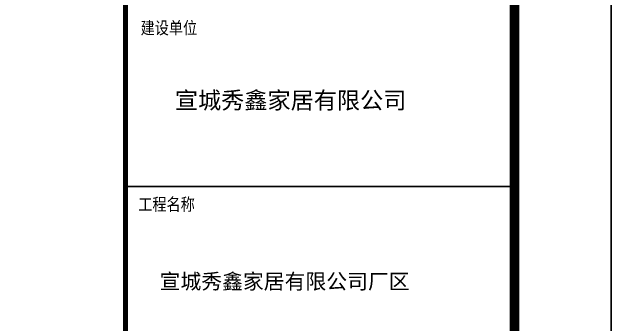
# Model space of a CAD drawing. Extents: x 1728470 to 1835391, y -157368 to 197905.
# Drawn here: x 1808458 to 1817775, y -74970 to -70124 of the extents above; entities that cross this region are included whole.
import ezdxf

# ---------------------------------------------------------------- set-up
doc = ezdxf.new("R2010")
doc.units = 0
doc.header["$LTSCALE"] = 1000
doc.header["$MEASUREMENT"] = 0
for name, color, linetype in [('1', 7, 'CONTINUOUS'), ('PP-PM-TK', 7, 'CONTINUOUS'), ('PUB_TEXT', 7, 'CONTINUOUS'), ('PUB_TITLE', 4, 'CONTINUOUS')]:
    doc.layers.add(name, color=color, linetype=linetype)
doc.styles.add('-黑体', font='simhei.ttf', dxfattribs={"width": 0.8})
doc.styles.add('TQ', font='txt.shx', dxfattribs={"width": 0.8, "bigfont": 'hztxt.shx'})

msp = doc.modelspace()

# ---------------------------------------------------------------- linework, layer by layer
at = {"layer": '1'}
msp.add_line((1810224.8, -72834.9), (1816274.8, -72834.9), dxfattribs=at)
at = {"layer": 'PP-PM-TK', "color": 4, "const_width": 77}
msp.add_lwpolyline([(1810224.8, -27975.4), (1810224.8, -87975.4)], dxfattribs=at)
at = {"layer": 'PUB_TITLE'}
msp.add_lwpolyline([(1728674.8, -89475.4), (1817774.8, -89475.4), (1817774.8, -26475.4), (1728674.8, -26475.4)], close=True, dxfattribs=at)
at = {"layer": 'PUB_TITLE', "const_width": 150}
msp.add_lwpolyline([(1732424.8, -87975.4), (1816274.8, -87975.4), (1816274.8, -27975.4), (1732424.8, -27975.4)], close=True, dxfattribs=at)

# ---------------------------------------------------------------- texts
at = {"layer": 'PUB_TEXT', "color": 2, "style": 'TQ'}
for s, p in [('建设单位', (1810458.9, -70489)), ('工程名称', (1810422, -73229.1))]:
    msp.add_text(s, height=220, dxfattribs=at).set_placement(p)
at = {"layer": 'PUB_TITLE', "color": 255, "style": '-黑体'}
for s, height, p in [('宣城秀鑫家居有限公司', 264, (1810991.5, -71627.2)), ('宣城秀鑫家居有限公司厂区', 237.6, (1810753.5, -74427.4))]:
    msp.add_text(s, height=height, dxfattribs=at).set_placement(p)

doc.saveas('drawing.dxf')
